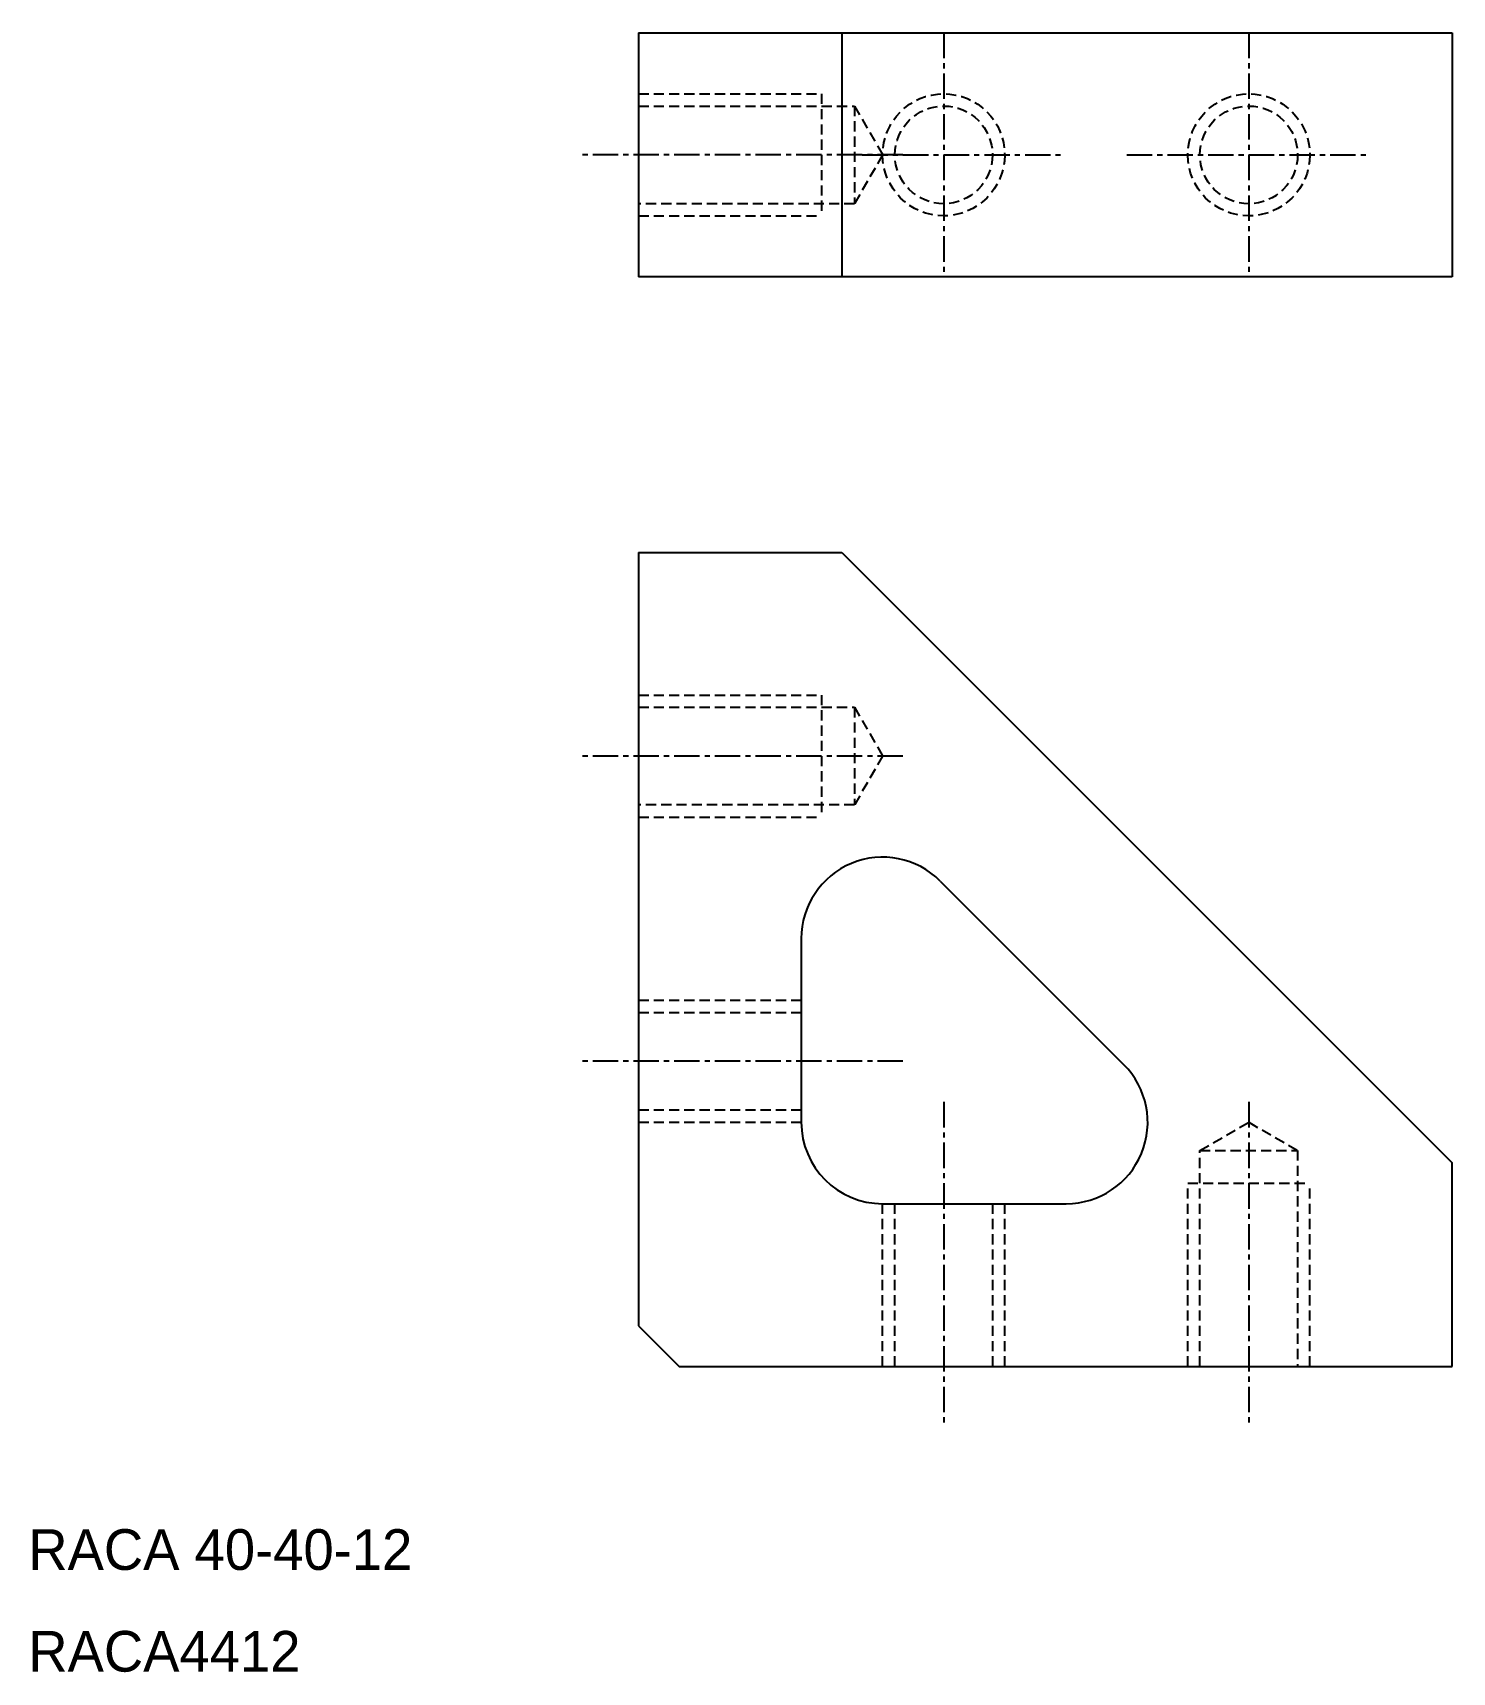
# Model space of a CAD drawing. Extents: x 8367.5 to 8437.2, y 555.3 to 635.9.
import ezdxf

# ---------------------------------------------------------------- set-up
doc = ezdxf.new("R2010")
doc.units = 0
doc.linetypes.add('CENTER', pattern=[2, 1.25, -0.25, 0.25, -0.25])
doc.linetypes.add('DASHED', pattern=[0.75, 0.5, -0.25])
doc.layers.get('0').update_dxf_attribs({"linetype": 'CONTINUOUS'})
doc.layers.add('CENTER', color=1, linetype='CENTER')

msp = doc.modelspace()

# ---------------------------------------------------------------- linework, layer by layer
at = {"color": 7, "linetype": 'CONTINUOUS'}
for p, q in [((8397.241, 635.851), (8397.241, 623.851)), ((8397.241, 635.851), (8437.241, 635.851)), ((8407.241, 635.851), (8407.241, 623.851)), ((8437.241, 635.851), (8437.241, 623.851)), ((8437.241, 623.851), (8397.241, 623.851)), ((8397.241, 610.303), (8407.241, 610.303)), ((8397.241, 610.303), (8397.241, 572.303)), ((8407.241, 610.303), (8437.241, 580.303)), ((8412.069, 594.161), (8421.099, 585.132)), ((8405.241, 591.333), (8405.241, 582.303)), ((8437.241, 570.303), (8437.241, 580.303)), ((8409.241, 578.303), (8418.27, 578.303)), ((8397.241, 572.303), (8399.241, 570.303)), ((8399.241, 570.303), (8437.241, 570.303))]:
    msp.add_line(p, q, dxfattribs=at)
at = {"color": 3, "linetype": 'DASHED'}
for p, q in [((8397.241, 632.851), (8406.241, 632.851)), ((8406.241, 632.851), (8406.241, 626.851)), ((8397.241, 632.251), (8407.855, 632.251)), ((8407.855, 632.251), (8409.241, 629.851)), ((8407.855, 632.251), (8407.855, 627.451)), ((8409.241, 629.851), (8407.855, 627.451)), ((8407.855, 627.451), (8397.241, 627.451)), ((8397.241, 626.851), (8406.241, 626.851)), ((8397.241, 603.303), (8406.241, 603.303)), ((8406.241, 603.303), (8406.241, 597.303)), ((8397.241, 602.703), (8407.855, 602.703)), ((8407.855, 602.703), (8409.241, 600.303)), ((8407.855, 602.703), (8407.855, 597.903)), ((8409.241, 600.303), (8407.855, 597.903)), ((8407.855, 597.903), (8397.241, 597.903)), ((8397.241, 597.303), (8406.241, 597.303)), ((8397.241, 588.303), (8405.241, 588.303)), ((8397.241, 587.703), (8405.241, 587.703)), ((8405.241, 582.903), (8397.241, 582.903)), ((8397.241, 582.303), (8405.241, 582.303)), ((8424.841, 580.918), (8427.241, 582.303)), ((8427.241, 582.303), (8429.641, 580.918)), ((8424.841, 570.303), (8424.841, 580.918)), ((8424.841, 580.918), (8429.641, 580.918)), ((8429.641, 580.918), (8429.641, 570.303)), ((8424.241, 570.303), (8424.241, 579.303)), ((8424.241, 579.303), (8430.241, 579.303)), ((8430.241, 570.303), (8430.241, 579.303)), ((8409.241, 570.303), (8409.241, 578.303)), ((8409.841, 570.303), (8409.841, 578.303)), ((8414.641, 578.303), (8414.641, 570.303)), ((8415.241, 570.303), (8415.241, 578.303))]:
    msp.add_line(p, q, dxfattribs=at)
for centre, radius in [((8412.241, 629.851), 3), ((8427.241, 629.851), 3), ((8412.241, 629.851), 2.4), ((8427.241, 629.851), 2.4)]:
    msp.add_circle(centre, radius, dxfattribs=at)
at = {"color": 7, "linetype": 'CONTINUOUS'}
for centre, start, end in [((8409.241, 591.333), 45, 180), ((8418.27, 582.303), 270, 45), ((8409.241, 582.303), 180, 270)]:
    msp.add_arc(centre, 4, start, end, dxfattribs=at)
at = {"layer": 'CENTER', "color": 1, "linetype": 'CENTER'}
for p, q in [((8412.241, 635.851), (8412.241, 623.851)), ((8427.241, 635.851), (8427.241, 623.851)), ((8410.241, 629.851), (8394.241, 629.851)), ((8408.241, 629.851), (8418.241, 629.851)), ((8421.241, 629.851), (8433.241, 629.851)), ((8410.241, 600.303), (8394.241, 600.303)), ((8410.241, 585.303), (8394.241, 585.303)), ((8412.241, 583.303), (8412.241, 567.303)), ((8427.241, 583.303), (8427.241, 567.303))]:
    msp.add_line(p, q, dxfattribs=at)

# ---------------------------------------------------------------- texts
at = {"color": 7, "linetype": 'CONTINUOUS'}
for s, p in [('RACA 40-40-12', (8367.241, 560.303)), ('RACA4412', (8367.241, 555.303))]:
    msp.add_text(s, height=2, dxfattribs=at).set_placement(p)

doc.saveas('drawing.dxf')
